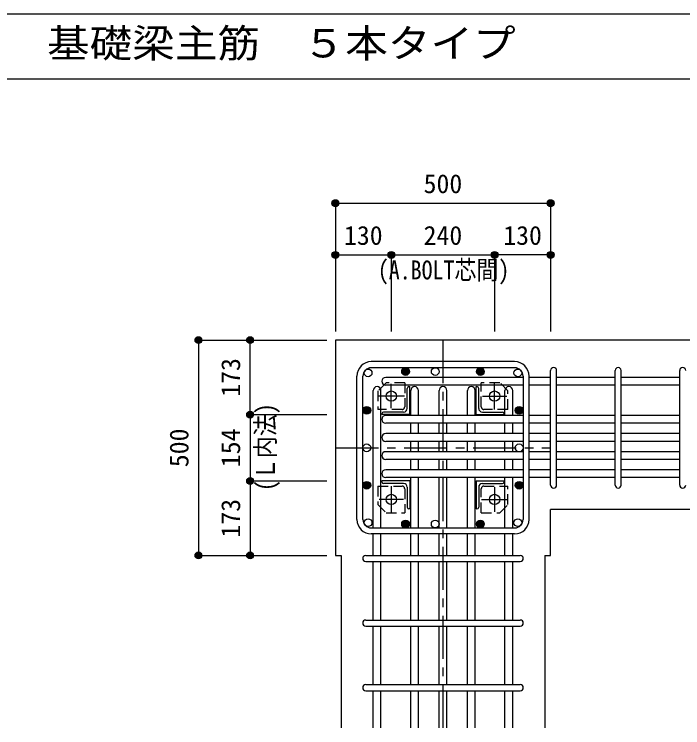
# Model space of a CAD drawing. Units: millimetres at full size, sheet at 1:20. Extents: x -3982 to 3969, y -2797 to 2801.
# Drawn here: x -628 to 925, y -1655 to 2 of the extents above; entities that cross this region are included whole.
import ezdxf
from ezdxf.enums import TextEntityAlignment as Align

# ---------------------------------------------------------------- set-up
doc = ezdxf.new("R2010")
doc.units = ezdxf.units.MM
doc.header["$LTSCALE"] = 20
doc.header["$PDMODE"] = 32
doc.header["$PDSIZE"] = 10
doc.linetypes.add('CHAIN1', pattern=[8, 5, -1, 1, -1])
doc.linetypes.add('DASHED1', pattern=[1.8, 1.2, -0.6])
for name, color, linetype in [('6-1_躯体線', 2, 'Continuous'), ('6-2_A.Bolt_', 4, 'Continuous'), ('6-3_柱型主筋', 4, 'Continuous'), ('6-4_フープ', 7, 'Continuous'), ('6-5_梁主筋', 7, 'Continuous'), ('6-6_S.T.P.', 7, 'Continuous'), ('6-7_文字', 7, 'Continuous'), ('6-9_プレート', 4, 'DASHED1'), ('6-D_寸法', 4, 'Continuous'), ('F-0_枠', 6, 'Continuous')]:
    doc.layers.add(name, color=color, linetype=linetype)
doc.styles.add('ＭＳ ゴシック', font='')
doc.styles.get('ＭＳ ゴシック').set_extended_font_data('MS Gothic')

msp = doc.modelspace()

# ---------------------------------------------------------------- linework, layer by layer
at = {"layer": '6-1_躯体線'}
for p, q in [((1018.29, -754.67), (118.29, -754.67)), ((118.29, -754.67), (118.29, -1254.67)), ((1018.29, -1148.17), (618.29, -1148.17)), ((618.29, -1254.67), (618.29, -1148.17)), ((118.29, -1254.67), (131.79, -1254.67)), ((131.79, -1254.67), (131.79, -1654.67)), ((604.79, -1254.67), (604.79, -1654.67)), ((604.79, -1254.67), (618.29, -1254.67))]:
    msp.add_line(p, q, dxfattribs=at)
at = {"layer": '6-2_A.Bolt_', "linetype": 'CHAIN1'}
for p, q in [((248.29, -912.89), (248.29, -856.12)), ((488.29, -915.5), (488.29, -854.67)), ((279.12, -884.67), (218.29, -884.67)), ((460.07, -884.67), (516.85, -884.67)), ((248.29, -1093.84), (248.29, -1154.67)), ((488.29, -1096.45), (488.29, -1153.23)), ((276.51, -1124.67), (219.74, -1124.67)), ((457.46, -1124.67), (518.29, -1124.67))]:
    msp.add_line(p, q, dxfattribs=at)
at = {"layer": '6-2_A.Bolt_'}
for p, q in [((285.29, -913.17), (285.29, -866.67)), ((289.29, -862.67), (291.29, -862.67)), ((291.29, -927.67), (291.29, -862.67)), ((445.29, -862.67), (447.29, -862.67)), ((445.29, -927.67), (445.29, -862.67)), ((451.29, -913.17), (451.29, -866.67)), ((226.29, -927.67), (226.29, -925.67)), ((291.29, -927.67), (226.29, -927.67)), ((276.79, -921.67), (230.29, -921.67)), ((445.29, -927.67), (510.29, -927.67)), ((459.79, -921.67), (506.29, -921.67)), ((510.29, -925.67), (510.29, -927.67)), ((226.29, -1083.67), (226.29, -1081.67)), ((291.29, -1081.67), (226.29, -1081.67)), ((276.79, -1087.67), (230.29, -1087.67)), ((291.29, -1081.67), (291.29, -1146.67)), ((445.29, -1081.67), (510.29, -1081.67)), ((445.29, -1081.67), (445.29, -1146.67)), ((459.79, -1087.67), (506.29, -1087.67)), ((510.29, -1081.67), (510.29, -1083.67)), ((285.29, -1096.17), (285.29, -1142.67)), ((451.29, -1096.17), (451.29, -1142.67)), ((291.29, -1146.67), (289.29, -1146.67)), ((447.29, -1146.67), (445.29, -1146.67))]:
    msp.add_line(p, q, dxfattribs=at)
at = {"layer": '6-2_A.Bolt_', "color": 3}
for centre in [(248.29, -884.67), (488.29, -884.67), (248.29, -1124.67), (488.29, -1124.67)]:
    msp.add_circle(centre, 12, dxfattribs=at)
at = {"layer": '6-2_A.Bolt_'}
for centre, radius, start, end in [((289.29, -866.67), 4, 90, 180), ((447.29, -866.67), 4, 0, 90), ((230.29, -925.67), 4, 90, 180), ((276.79, -913.17), 8.5, 270, 0), ((459.79, -913.17), 8.5, 180, 270), ((506.29, -925.67), 4, 0, 90), ((230.29, -1083.67), 4, 180, 270), ((276.79, -1096.17), 8.5, 0, 90), ((459.79, -1096.17), 8.5, 90, 180), ((506.29, -1083.67), 4, 270, 0), ((289.29, -1142.67), 4, 180, 270), ((447.29, -1142.67), 4, 270, 0)]:
    msp.add_arc(centre, radius, start, end, dxfattribs=at)
at = {"layer": '6-3_柱型主筋', "color": 3}
for centre in [(194.37, -830.75), (281.33, -827.67), (350.29, -827.67), (455.25, -827.67), (455.25, -827.67), (542.22, -830.75), (191.29, -917.71), (545.29, -917.71), (191.29, -1004.67), (545.29, -1004.67), (191.29, -1091.63), (545.29, -1091.63), (194.37, -1178.6), (281.33, -1181.67), (350.29, -1181.67), (455.25, -1181.67), (455.25, -1181.67), (542.22, -1178.6)]:
    msp.add_circle(centre, 9, dxfattribs=at)
at = {"layer": '6-3_柱型主筋'}
for centre, radius in [((281.33, -827.67), 9), ((281.33, -827.67), 8.1), ((281.33, -827.67), 7.2), ((281.33, -827.67), 6.3), ((281.33, -827.67), 5.4), ((281.33, -827.67), 4.5), ((281.33, -827.67), 3.6), ((281.33, -827.67), 2.7), ((281.33, -827.67), 1.8), ((281.33, -827.67), 0.9), ((455.25, -827.67), 9), ((455.25, -827.67), 8.1), ((455.25, -827.67), 7.2), ((455.25, -827.67), 6.3), ((455.25, -827.67), 5.4), ((455.25, -827.67), 4.5), ((455.25, -827.67), 3.6), ((455.25, -827.67), 2.7), ((455.25, -827.67), 1.8), ((455.25, -827.67), 0.9), ((191.29, -917.71), 9), ((191.29, -917.71), 8.1), ((191.29, -917.71), 7.2), ((545.29, -917.71), 9), ((545.29, -917.71), 8.1), ((545.29, -917.71), 7.2), ((191.29, -917.71), 6.3), ((191.29, -917.71), 5.4), ((191.29, -917.71), 4.5), ((191.29, -917.71), 3.6), ((191.29, -917.71), 2.7), ((191.29, -917.71), 1.8), ((191.29, -917.71), 0.9), ((545.29, -917.71), 6.3), ((545.29, -917.71), 5.4), ((545.29, -917.71), 4.5), ((545.29, -917.71), 3.6), ((545.29, -917.71), 2.7), ((545.29, -917.71), 1.8), ((545.29, -917.71), 0.9), ((191.29, -1091.63), 9), ((191.29, -1091.63), 8.1), ((191.29, -1091.63), 7.2), ((191.29, -1091.63), 6.3), ((191.29, -1091.63), 5.4), ((191.29, -1091.63), 4.5), ((191.29, -1091.63), 3.6), ((191.29, -1091.63), 2.7), ((191.29, -1091.63), 1.8), ((191.29, -1091.63), 0.9), ((545.29, -1091.63), 9), ((545.29, -1091.63), 8.1), ((545.29, -1091.63), 7.2), ((545.29, -1091.63), 6.3), ((545.29, -1091.63), 5.4), ((545.29, -1091.63), 4.5), ((545.29, -1091.63), 3.6), ((545.29, -1091.63), 2.7), ((545.29, -1091.63), 1.8), ((545.29, -1091.63), 0.9), ((281.33, -1181.67), 9), ((281.33, -1181.67), 8.1), ((281.33, -1181.67), 7.2), ((281.33, -1181.67), 6.3), ((455.25, -1181.67), 9), ((455.25, -1181.67), 8.1), ((455.25, -1181.67), 7.2), ((455.25, -1181.67), 6.3), ((281.33, -1181.67), 5.4), ((281.33, -1181.67), 4.5), ((281.33, -1181.67), 3.6), ((281.33, -1181.67), 2.7), ((281.33, -1181.67), 1.8), ((281.33, -1181.67), 0.9), ((455.25, -1181.67), 5.4), ((455.25, -1181.67), 4.5), ((455.25, -1181.67), 3.6), ((455.25, -1181.67), 2.7), ((455.25, -1181.67), 1.8), ((455.25, -1181.67), 0.9)]:
    msp.add_circle(centre, radius, dxfattribs=at)
at = {"layer": '6-4_フープ'}
for p, q in [((534.79, -804.67), (201.79, -804.67)), ((534.79, -818.67), (201.79, -818.67)), ((168.29, -1171.17), (168.29, -838.17)), ((182.29, -1171.17), (182.29, -838.17)), ((554.29, -838.17), (554.29, -1171.17)), ((568.29, -1171.17), (568.29, -838.17)), ((201.79, -1190.67), (534.79, -1190.67)), ((534.79, -1204.67), (201.79, -1204.67))]:
    msp.add_line(p, q, dxfattribs=at)
for centre, radius, start, end in [((201.79, -838.17), 33.5, 90, 180), ((534.79, -838.17), 33.5, 0, 90), ((201.79, -838.17), 19.5, 90, 180), ((534.79, -838.17), 19.5, 0, 90), ((201.79, -1171.17), 33.5, 180, 270), ((201.79, -1171.17), 19.5, 180, 270), ((534.79, -1171.17), 33.5, 270, 0), ((534.79, -1171.17), 19.5, 270, 0)]:
    msp.add_arc(centre, radius, start, end, dxfattribs=at)
at = {"layer": '6-5_梁主筋'}
for p, q in [((554.29, -841.17), (235.29, -841.17)), ((618.29, -841.17), (568.29, -841.17)), ((768.29, -841.17), (632.29, -841.17)), ((918.29, -841.17), (782.29, -841.17)), ((554.29, -859.17), (235.29, -859.17)), ((618.29, -859.17), (568.29, -859.17)), ((768.29, -859.17), (632.29, -859.17)), ((918.29, -859.17), (782.29, -859.17)), ((206.29, -1190.67), (206.29, -871.67)), ((224.29, -1190.67), (224.29, -871.67)), ((293.29, -929.67), (293.29, -871.67)), ((311.29, -929.67), (311.29, -871.67)), ((359.29, -929.67), (359.29, -871.67)), ((377.29, -929.67), (377.29, -871.67)), ((425.29, -929.67), (425.29, -871.67)), ((443.29, -929.67), (443.29, -871.67)), ((512.29, -929.67), (512.29, -871.67)), ((530.29, -929.67), (530.29, -871.67)), ((554.29, -929.67), (235.29, -929.67)), ((618.29, -929.67), (568.29, -929.67)), ((768.29, -929.67), (632.29, -929.67)), ((918.29, -929.67), (782.29, -929.67)), ((554.29, -947.67), (235.29, -947.67)), ((293.29, -971.67), (293.29, -947.67)), ((311.29, -971.67), (311.29, -947.67)), ((359.29, -971.67), (359.29, -947.67)), ((377.29, -971.67), (377.29, -947.67)), ((425.29, -971.67), (425.29, -947.67)), ((443.29, -971.67), (443.29, -947.67)), ((512.29, -971.67), (512.29, -947.67)), ((530.29, -971.67), (530.29, -947.67)), ((618.29, -947.67), (568.29, -947.67)), ((768.29, -947.67), (632.29, -947.67)), ((918.29, -947.67), (782.29, -947.67)), ((554.29, -971.67), (235.29, -971.67)), ((618.29, -971.67), (568.29, -971.67)), ((768.29, -971.67), (632.29, -971.67)), ((918.29, -971.67), (782.29, -971.67)), ((554.29, -989.67), (235.29, -989.67)), ((293.29, -1013.67), (293.29, -989.67)), ((311.29, -1013.67), (311.29, -989.67)), ((359.29, -1013.67), (359.29, -989.67)), ((377.29, -1013.67), (377.29, -989.67)), ((425.29, -1013.67), (425.29, -989.67)), ((443.29, -1013.67), (443.29, -989.67)), ((512.29, -1013.67), (512.29, -989.67)), ((530.29, -1013.67), (530.29, -989.67)), ((618.29, -989.67), (568.29, -989.67)), ((768.29, -989.67), (632.29, -989.67)), ((918.29, -989.67), (782.29, -989.67)), ((554.29, -1013.67), (235.29, -1013.67)), ((618.29, -1013.67), (568.29, -1013.67)), ((768.29, -1013.67), (632.29, -1013.67)), ((918.29, -1013.67), (782.29, -1013.67)), ((554.29, -1031.67), (235.29, -1031.67)), ((293.29, -1055.67), (293.29, -1031.67)), ((311.29, -1055.67), (311.29, -1031.67)), ((359.29, -1055.67), (359.29, -1031.67)), ((377.29, -1055.67), (377.29, -1031.67)), ((425.29, -1055.67), (425.29, -1031.67)), ((443.29, -1055.67), (443.29, -1031.67)), ((512.29, -1055.67), (512.29, -1031.67)), ((530.29, -1055.67), (530.29, -1031.67)), ((618.29, -1031.67), (568.29, -1031.67)), ((768.29, -1031.67), (632.29, -1031.67)), ((918.29, -1031.67), (782.29, -1031.67)), ((554.29, -1055.67), (235.29, -1055.67)), ((618.29, -1055.67), (568.29, -1055.67)), ((768.29, -1055.67), (632.29, -1055.67)), ((918.29, -1055.67), (782.29, -1055.67)), ((554.29, -1073.67), (235.29, -1073.67)), ((293.29, -1190.67), (293.29, -1073.67)), ((311.29, -1190.67), (311.29, -1073.67)), ((359.29, -1190.67), (359.29, -1073.67)), ((377.29, -1190.67), (377.29, -1073.67)), ((425.29, -1190.67), (425.29, -1073.67)), ((443.29, -1190.67), (443.29, -1073.67)), ((512.29, -1190.67), (512.29, -1073.67)), ((530.29, -1190.67), (530.29, -1073.67)), ((618.29, -1073.67), (568.29, -1073.67)), ((768.29, -1073.67), (632.29, -1073.67)), ((918.29, -1073.67), (782.29, -1073.67)), ((206.29, -1254.67), (206.29, -1204.67)), ((224.29, -1254.67), (224.29, -1204.67)), ((293.29, -1254.67), (293.29, -1204.67)), ((311.29, -1254.67), (311.29, -1204.67)), ((359.29, -1254.67), (359.29, -1204.67)), ((377.29, -1254.67), (377.29, -1204.67)), ((425.29, -1254.67), (425.29, -1204.67)), ((443.29, -1254.67), (443.29, -1204.67)), ((512.29, -1254.67), (512.29, -1204.67)), ((530.29, -1254.67), (530.29, -1204.67)), ((206.29, -1404.67), (206.29, -1268.67)), ((224.29, -1404.67), (224.29, -1268.67)), ((293.29, -1404.67), (293.29, -1268.67)), ((311.29, -1404.67), (311.29, -1268.67)), ((359.29, -1404.67), (359.29, -1268.67)), ((377.29, -1404.67), (377.29, -1268.67)), ((425.29, -1404.67), (425.29, -1268.67)), ((443.29, -1404.67), (443.29, -1268.67)), ((512.29, -1404.67), (512.29, -1268.67)), ((530.29, -1404.67), (530.29, -1268.67)), ((206.29, -1554.67), (206.29, -1418.67)), ((224.29, -1554.67), (224.29, -1418.67)), ((293.29, -1554.67), (293.29, -1418.67)), ((311.29, -1554.67), (311.29, -1418.67)), ((359.29, -1554.67), (359.29, -1418.67)), ((377.29, -1554.67), (377.29, -1418.67)), ((425.29, -1554.67), (425.29, -1418.67)), ((443.29, -1554.67), (443.29, -1418.67)), ((512.29, -1554.67), (512.29, -1418.67)), ((530.29, -1554.67), (530.29, -1418.67)), ((206.29, -1654.67), (206.29, -1568.67)), ((224.29, -1654.67), (224.29, -1568.67)), ((293.29, -1654.67), (293.29, -1568.67)), ((311.29, -1654.67), (311.29, -1568.67)), ((359.29, -1654.67), (359.29, -1568.67)), ((377.29, -1654.67), (377.29, -1568.67)), ((425.29, -1654.67), (425.29, -1568.67)), ((443.29, -1654.67), (443.29, -1568.67)), ((512.29, -1654.67), (512.29, -1568.67)), ((530.29, -1654.67), (530.29, -1568.67))]:
    msp.add_line(p, q, dxfattribs=at)
for centre, start, end in [((235.29, -850.17), 90, 270), ((215.29, -871.67), 0, 180), ((302.29, -871.67), 0, 180), ((368.29, -871.67), 0, 180), ((434.29, -871.67), 0, 180), ((521.29, -871.67), 0, 180), ((235.29, -938.67), 90, 270), ((235.29, -980.67), 90, 270), ((235.29, -1022.67), 90, 270), ((235.29, -1064.67), 90, 270)]:
    msp.add_arc(centre, 9, start, end, dxfattribs=at)
at = {"layer": '6-6_S.T.P.'}
for p, q in [((618.29, -1091.17), (618.29, -825.56)), ((632.29, -1091.17), (632.29, -825.56)), ((768.29, -1091.17), (768.29, -825.56)), ((782.29, -1091.17), (782.29, -825.56)), ((918.29, -1091.17), (918.29, -825.56)), ((188.79, -1254.67), (547.79, -1254.67)), ((188.79, -1268.67), (547.79, -1268.67)), ((188.79, -1404.67), (547.79, -1404.67)), ((188.79, -1418.67), (547.79, -1418.67)), ((188.79, -1554.67), (547.79, -1554.67)), ((188.79, -1568.67), (547.79, -1568.67))]:
    msp.add_line(p, q, dxfattribs=at)
for centre, start, end in [((625.29, -825.17), 0, 180), ((625.29, -825.17), 0, 180), ((625.29, -825.17), 0, 180), ((625.29, -825.17), 0, 180), ((775.29, -825.17), 0, 180), ((925.29, -825.17), 0, 180), ((625.29, -1091.17), 180, 0), ((625.29, -1091.17), 180, 0), ((625.29, -1091.17), 180, 0), ((625.29, -1091.17), 180, 0), ((775.29, -1091.17), 180, 0), ((925.29, -1091.17), 180, 0), ((188.79, -1261.67), 90, 270), ((188.79, -1261.67), 90, 270), ((188.79, -1261.67), 90, 270), ((188.79, -1261.67), 90, 270), ((547.79, -1261.67), 270, 90), ((547.79, -1261.67), 270, 90), ((547.79, -1261.67), 270, 90), ((547.79, -1261.67), 270, 90), ((188.79, -1411.67), 90, 270), ((547.79, -1411.67), 270, 90), ((188.79, -1561.67), 90, 270), ((547.79, -1561.67), 270, 90)]:
    msp.add_arc(centre, 7, start, end, dxfattribs=at)
at = {"layer": '6-9_プレート'}
for p, q in [((279.29, -853.67), (236.29, -853.67)), ((279.29, -853.67), (279.29, -909.67)), ((457.29, -909.67), (457.29, -853.67)), ((519.29, -915.67), (519.29, -872.67)), ((273.29, -915.67), (217.29, -915.67)), ((519.29, -915.67), (463.29, -915.67)), ((217.29, -1093.67), (217.29, -1136.67)), ((217.29, -1093.67), (273.29, -1093.67)), ((279.29, -1099.67), (279.29, -1155.67)), ((457.29, -1155.67), (457.29, -1099.67)), ((463.29, -1093.67), (519.29, -1093.67)), ((457.29, -1155.67), (500.29, -1155.67))]:
    msp.add_line(p, q, dxfattribs=at)
for points in [[(236.29, -853.67), (217.29, -872.67), (217.29, -915.67)], [(519.29, -872.67), (500.29, -853.67), (457.29, -853.67)], [(500.29, -1155.67), (519.29, -1136.67), (519.29, -1093.67)], [(217.29, -1136.67), (236.29, -1155.67), (279.29, -1155.67)]]:
    msp.add_lwpolyline(points, dxfattribs=at)
for centre, start, end in [((273.29, -909.67), 270, 0), ((463.29, -909.67), 180, 270), ((273.29, -1099.67), 0, 90), ((463.29, -1099.67), 90, 180)]:
    msp.add_arc(centre, 6, start, end, dxfattribs=at)
at = {"layer": '6-D_寸法'}
for p, q in [((118.29, -436.65), (618.29, -436.65)), ((118.29, -436.65), (118.29, -556.65)), ((618.29, -436.65), (618.29, -556.65)), ((118.29, -556.65), (248.29, -556.65)), ((118.29, -556.65), (118.29, -734.67)), ((248.29, -556.65), (248.29, -734.67)), ((248.29, -556.65), (488.29, -556.65)), ((488.29, -556.65), (488.29, -734.67)), ((618.29, -556.65), (488.29, -556.65)), ((488.29, -556.65), (488.29, -734.67)), ((618.29, -556.65), (618.29, -734.67)), ((-199.74, -754.67), (-199.74, -1254.67)), ((-199.74, -754.67), (-79.74, -754.67)), ((-79.74, -754.67), (98.29, -754.67)), ((-79.74, -927.67), (-79.74, -754.67)), ((-79.74, -754.67), (98.29, -754.67)), ((-79.74, -927.67), (98.29, -927.67)), ((-79.74, -927.67), (-79.74, -1081.67)), ((-79.74, -1081.67), (98.29, -1081.67)), ((-79.74, -1081.67), (-79.74, -1254.67)), ((-199.74, -1254.67), (-79.74, -1254.67)), ((-79.74, -1254.67), (98.29, -1254.67))]:
    msp.add_line(p, q, dxfattribs=at)
at = {"layer": '6-D_寸法', "linetype": 'CHAIN1'}
for p, q in [((368.29, -754.67), (368.29, -1654.67)), ((118.29, -1004.67), (618.29, -1004.67))]:
    msp.add_line(p, q, dxfattribs=at)
at = {"layer": '6-D_寸法'}
msp.add_lwpolyline([(-199.74, -754.67), (-79.74, -754.67), (98.29, -754.67)], dxfattribs=at)
for centre, radius in [((118.29, -436.65), 8), ((118.29, -436.65), 7.2), ((118.29, -436.65), 6.4), ((618.29, -436.65), 8), ((618.29, -436.65), 7.2), ((618.29, -436.65), 6.4), ((118.29, -436.65), 5.6), ((118.29, -436.65), 4.8), ((118.29, -436.65), 4), ((118.29, -436.65), 3.2), ((118.29, -436.65), 2.4), ((118.29, -436.65), 1.6), ((118.29, -436.65), 0.8), ((618.29, -436.65), 5.6), ((618.29, -436.65), 4.8), ((618.29, -436.65), 4), ((618.29, -436.65), 3.2), ((618.29, -436.65), 2.4), ((618.29, -436.65), 1.6), ((618.29, -436.65), 0.8), ((118.29, -556.65), 8), ((118.29, -556.65), 7.2), ((118.29, -556.65), 6.4), ((118.29, -556.65), 5.6), ((118.29, -556.65), 4.8), ((118.29, -556.65), 4), ((118.29, -556.65), 3.2), ((118.29, -556.65), 2.4), ((118.29, -556.65), 1.6), ((118.29, -556.65), 0.8), ((248.29, -556.65), 8), ((248.29, -556.65), 7.2), ((248.29, -556.65), 6.4), ((248.29, -556.65), 5.6), ((248.29, -556.65), 4.8), ((248.29, -556.65), 4), ((248.29, -556.65), 3.2), ((248.29, -556.65), 2.4), ((248.29, -556.65), 1.6), ((248.29, -556.65), 0.8), ((488.29, -556.65), 8), ((488.29, -556.65), 7.2), ((488.29, -556.65), 6.4), ((488.29, -556.65), 5.6), ((488.29, -556.65), 4.8), ((488.29, -556.65), 4), ((488.29, -556.65), 3.2), ((488.29, -556.65), 2.4), ((488.29, -556.65), 1.6), ((488.29, -556.65), 0.8), ((618.29, -556.65), 8), ((618.29, -556.65), 7.2), ((618.29, -556.65), 6.4), ((618.29, -556.65), 5.6), ((618.29, -556.65), 4.8), ((618.29, -556.65), 4), ((618.29, -556.65), 3.2), ((618.29, -556.65), 2.4), ((618.29, -556.65), 1.6), ((618.29, -556.65), 0.8), ((-199.74, -754.67), 8), ((-199.74, -754.67), 7.2), ((-199.74, -754.67), 6.4), ((-199.74, -754.67), 5.6), ((-199.74, -754.67), 4.8), ((-199.74, -754.67), 4), ((-199.74, -754.67), 3.2), ((-199.74, -754.67), 2.4), ((-199.74, -754.67), 1.6), ((-199.74, -754.67), 0.8), ((-79.74, -754.67), 8), ((-79.74, -754.67), 7.2), ((-79.74, -754.67), 6.4), ((-79.74, -754.67), 5.6), ((-79.74, -754.67), 4.8), ((-79.74, -754.67), 4), ((-79.74, -754.67), 3.2), ((-79.74, -754.67), 2.4), ((-79.74, -754.67), 1.6), ((-79.74, -754.67), 0.8), ((-79.74, -927.67), 8), ((-79.74, -927.67), 7.2), ((-79.74, -927.67), 6.4), ((-79.74, -927.67), 5.6), ((-79.74, -927.67), 4.8), ((-79.74, -927.67), 4), ((-79.74, -927.67), 3.2), ((-79.74, -927.67), 2.4), ((-79.74, -927.67), 1.6), ((-79.74, -927.67), 0.8), ((-79.74, -1081.67), 8), ((-79.74, -1081.67), 7.2), ((-79.74, -1081.67), 6.4), ((-79.74, -1081.67), 5.6), ((-79.74, -1081.67), 4.8), ((-79.74, -1081.67), 4), ((-79.74, -1081.67), 3.2), ((-79.74, -1081.67), 2.4), ((-79.74, -1081.67), 1.6), ((-79.74, -1081.67), 0.8), ((-199.74, -1254.67), 8), ((-199.74, -1254.67), 7.2), ((-199.74, -1254.67), 6.4), ((-199.74, -1254.67), 5.6), ((-199.74, -1254.67), 4.8), ((-199.74, -1254.67), 4), ((-199.74, -1254.67), 3.2), ((-199.74, -1254.67), 2.4), ((-199.74, -1254.67), 1.6), ((-199.74, -1254.67), 0.8), ((-79.74, -1254.67), 8), ((-79.74, -1254.67), 7.2), ((-79.74, -1254.67), 6.4), ((-79.74, -1254.67), 5.6), ((-79.74, -1254.67), 4.8), ((-79.74, -1254.67), 4), ((-79.74, -1254.67), 3.2), ((-79.74, -1254.67), 2.4), ((-79.74, -1254.67), 1.6), ((-79.74, -1254.67), 0.8)]:
    msp.add_circle(centre, radius, dxfattribs=at)
at = {"layer": '6-D_寸法', "color": 7}
for p in [(118.29, -436.65), (618.29, -436.65), (118.29, -556.65), (248.29, -556.65), (488.29, -556.65), (618.29, -556.65), (-199.74, -754.67), (-79.74, -754.67), (-79.74, -927.67), (-79.74, -1081.67), (-199.74, -1254.67), (-79.74, -1254.67)]:
    msp.add_point(p, dxfattribs=at)
at = {"layer": 'F-0_枠', "color": 2}
for p, q in [((2482.4, 1.97), (-3981.92, 1.97)), ((-3981.92, -148.03), (2482.4, -148.03))]:
    msp.add_line(p, q, dxfattribs=at)

# ---------------------------------------------------------------- texts
at = {"layer": '6-7_文字', "color": 2, "style": 'ＭＳ ゴシック', "width": 1.1}
msp.add_text('\u3000\u3000基礎梁主筋\u3000５本タイプ', height=65.98, dxfattribs=at).set_placement((-749.76, -118.03), align=Align.BOTTOM_LEFT)
at = {"layer": '6-7_文字', "color": 4, "style": 'ＭＳ ゴシック', "width": 0.85}
msp.add_text('(A.BOLT芯間)', height=43.99, dxfattribs=at).set_placement((216.91, -626.93), align=Align.BOTTOM_LEFT)
msp.add_text('(Ｌ内法)', height=43.99, rotation=90, dxfattribs=at).set_placement((-9.1, -1105.16), align=Align.BOTTOM_LEFT)
at = {"layer": '6-D_寸法', "style": 'ＭＳ ゴシック'}
for s, p in [('500', (323.29, -426.65)), ('130', (138.29, -546.65)), ('240', (323.29, -546.65)), ('130', (508.29, -546.65))]:
    msp.add_text(s, height=43.99, dxfattribs=at).set_placement(p, align=Align.BOTTOM_LEFT)
for s, p in [('173', (-89.74, -886.17)), ('500', (-209.74, -1049.67)), ('154', (-89.74, -1049.67)), ('173', (-89.74, -1213.17))]:
    msp.add_text(s, height=43.99, rotation=90, dxfattribs=at).set_placement(p, align=Align.BOTTOM_LEFT)

doc.saveas('drawing.dxf')
